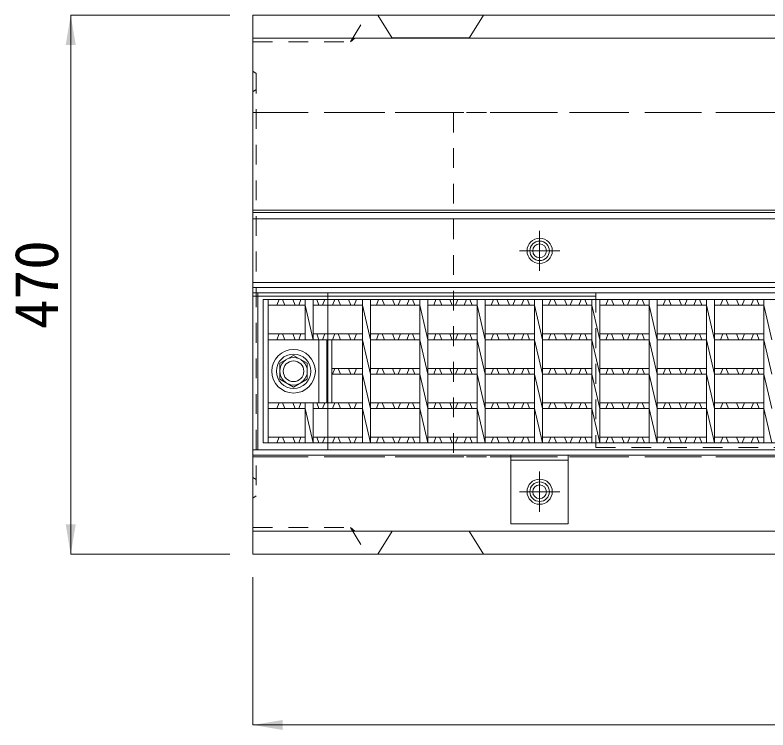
# Model space of a CAD drawing. Units: millimetres at full size; details may follow other scales. Extents: x -1934 to 78146, y -143454 to -112471.
# Drawn here: x 38532 to 39188, y -139663 to -139040 of the extents above; entities that cross this region are included whole.
import ezdxf
from ezdxf.enums import TextEntityAlignment as Align

# ---------------------------------------------------------------- set-up
doc = ezdxf.new("R2010")
doc.units = ezdxf.units.MM
doc.header["$LTSCALE"] = 23
for name, pattern in [('CHAIN', [18.5, 12, -1.5, 3.5, -1.5]), ('USER1', [3, 2, -1]), ('USER2', [1.35, 0.75, -0.6]), ('USER3', [1.35, 0.75, -0.6])]:
    doc.linetypes.add(name, pattern=pattern)
for name, color, linetype, lineweight in [('インサート', 92, 'USER2', 9), ('エンボス', 4, 'Continuous', 5), ('グレーチング', 7, 'Continuous', 9), ('受枠', 3, 'Continuous', 13), ('寸法線', 7, 'Continuous', 13), ('本体', 2, 'Continuous', 13), ('目地', 132, 'USER2', 5)]:
    doc.layers.add(name, color=color, linetype=linetype, lineweight=lineweight)
doc.styles.add('ＭＳ ゴシック', font='')
doc.styles.get('ＭＳ ゴシック').set_extended_font_data('MS Gothic')

# ---------------------------------------------------------------- blocks, each defined once
blk = doc.blocks.new('filled_arrow')
at = {"color": 0, "linetype": 'Continuous', "lineweight": -2}
blk.add_solid([(7.5, 1.25), (0, 0), (7.5, -1.25)], dxfattribs=at)

msp = doc.modelspace()

# ---------------------------------------------------------------- linework, layer by layer
at = {"layer": 'インサート', "linetype": 'CHAIN'}
for p, q in [((38989.49, -139262.5), (38989.49, -139227.5)), ((39006.99, -139245), (38971.99, -139245)), ((38989.49, -139472.5), (38989.49, -139437.5)), ((39006.99, -139455), (38971.99, -139455))]:
    msp.add_line(p, q, dxfattribs=at)
at = {"layer": 'インサート', "linetype": 'Continuous', "lineweight": 13}
msp.add_lwpolyline([(38774.99, -139336.15), (38763, -139343.07), (38763, -139356.92), (38774.99, -139363.85), (38786.99, -139356.92), (38786.99, -139343.07)], close=True, dxfattribs=at)
at = {"layer": 'インサート', "linetype": 'Continuous', "lineweight": 5}
for centre, radius in [((38989.49, -139245), 8.5), ((38989.49, -139245), 6), ((38774.99, -139350), 11.99), ((38989.49, -139455), 8.5), ((38989.49, -139455), 6)]:
    msp.add_circle(centre, radius, dxfattribs=at)
at = {"layer": 'インサート', "linetype": 'Continuous'}
for radius in [19, 9]:
    msp.add_circle((38774.99, -139350), radius, dxfattribs=at)
at = {"layer": 'エンボス'}
for p, q in [((38762.47, -139287.5), (38760.47, -139292.5)), ((38767.47, -139292.5), (38765.47, -139287.5)), ((38774.47, -139287.5), (38776.47, -139292.5)), ((38779.47, -139292.5), (38781.47, -139287.5)), ((38795.14, -139287.5), (38797.14, -139292.5)), ((38800.14, -139292.5), (38802.14, -139287.5)), ((38810.85, -139287.5), (38808.85, -139292.5)), ((38815.85, -139292.5), (38813.85, -139287.5)), ((38822.85, -139287.5), (38824.85, -139292.5)), ((38827.85, -139292.5), (38829.85, -139287.5)), ((38847.15, -139292.5), (38849.15, -139287.5)), ((38852.15, -139287.5), (38854.15, -139292.5)), ((38863.15, -139292.5), (38861.15, -139287.5)), ((38868.15, -139287.5), (38866.15, -139292.5)), ((38873.79, -139292.5), (38875.79, -139287.5)), ((38878.79, -139287.5), (38880.79, -139292.5)), ((38897.15, -139292.5), (38899.15, -139287.5)), ((38902.15, -139287.5), (38904.15, -139292.5)), ((38913.15, -139292.5), (38911.15, -139287.5)), ((38918.15, -139287.5), (38916.15, -139292.5)), ((38923.79, -139292.5), (38925.79, -139287.5)), ((38928.79, -139287.5), (38930.79, -139292.5)), ((38947.15, -139292.5), (38949.15, -139287.5)), ((38952.15, -139287.5), (38954.15, -139292.5)), ((38963.15, -139292.5), (38961.15, -139287.5)), ((38968.15, -139287.5), (38966.15, -139292.5)), ((38973.79, -139292.5), (38975.79, -139287.5)), ((38978.79, -139287.5), (38980.79, -139292.5)), ((38997.15, -139292.5), (38999.15, -139287.5)), ((39002.15, -139287.5), (39004.15, -139292.5)), ((39013.15, -139292.5), (39011.15, -139287.5)), ((39018.15, -139287.5), (39016.15, -139292.5)), ((39023.79, -139292.5), (39025.79, -139287.5)), ((39028.79, -139287.5), (39030.79, -139292.5)), ((39047.15, -139292.5), (39049.15, -139287.5)), ((39052.15, -139287.5), (39054.15, -139292.5)), ((39063.15, -139292.5), (39061.15, -139287.5)), ((39068.15, -139287.5), (39066.15, -139292.5)), ((39073.79, -139292.5), (39075.79, -139287.5)), ((39078.79, -139287.5), (39080.79, -139292.5)), ((39097.15, -139292.5), (39099.15, -139287.5)), ((39102.15, -139287.5), (39104.15, -139292.5)), ((39113.15, -139292.5), (39111.15, -139287.5)), ((39118.15, -139287.5), (39116.15, -139292.5)), ((39123.79, -139292.5), (39125.79, -139287.5)), ((39128.79, -139287.5), (39130.79, -139292.5)), ((39147.15, -139292.5), (39149.15, -139287.5)), ((39152.15, -139287.5), (39154.15, -139292.5)), ((39163.15, -139292.5), (39161.15, -139287.5)), ((39168.15, -139287.5), (39166.15, -139292.5)), ((39173.79, -139292.5), (39175.79, -139287.5)), ((39178.79, -139287.5), (39180.79, -139292.5)), ((38762.47, -139317.5), (38760.47, -139322.5)), ((38767.47, -139322.5), (38765.47, -139317.5)), ((38774.47, -139317.5), (38776.47, -139322.5)), ((38779.47, -139322.5), (38781.47, -139317.5)), ((38795.14, -139317.5), (38797.14, -139322.5)), ((38800.14, -139322.5), (38802.14, -139317.5)), ((38810.85, -139317.5), (38808.85, -139322.5)), ((38815.85, -139322.5), (38813.85, -139317.5)), ((38822.85, -139317.5), (38824.85, -139322.5)), ((38827.85, -139322.5), (38829.85, -139317.5)), ((38847.15, -139322.5), (38849.15, -139317.5)), ((38852.15, -139317.5), (38854.15, -139322.5)), ((38863.15, -139322.5), (38861.15, -139317.5)), ((38868.15, -139317.5), (38866.15, -139322.5)), ((38873.79, -139322.5), (38875.79, -139317.5)), ((38878.79, -139317.5), (38880.79, -139322.5)), ((38897.15, -139322.5), (38899.15, -139317.5)), ((38902.15, -139317.5), (38904.15, -139322.5)), ((38913.15, -139322.5), (38911.15, -139317.5)), ((38918.15, -139317.5), (38916.15, -139322.5)), ((38923.79, -139322.5), (38925.79, -139317.5)), ((38928.79, -139317.5), (38930.79, -139322.5)), ((38947.15, -139322.5), (38949.15, -139317.5)), ((38952.15, -139317.5), (38954.15, -139322.5)), ((38963.15, -139322.5), (38961.15, -139317.5)), ((38968.15, -139317.5), (38966.15, -139322.5)), ((38973.79, -139322.5), (38975.79, -139317.5)), ((38978.79, -139317.5), (38980.79, -139322.5)), ((38997.15, -139322.5), (38999.15, -139317.5)), ((39002.15, -139317.5), (39004.15, -139322.5)), ((39013.15, -139322.5), (39011.15, -139317.5)), ((39018.15, -139317.5), (39016.15, -139322.5)), ((39023.79, -139322.5), (39025.79, -139317.5)), ((39028.79, -139317.5), (39030.79, -139322.5)), ((39047.15, -139322.5), (39049.15, -139317.5)), ((39052.15, -139317.5), (39054.15, -139322.5)), ((39063.15, -139322.5), (39061.15, -139317.5)), ((39068.15, -139317.5), (39066.15, -139322.5)), ((39073.79, -139322.5), (39075.79, -139317.5)), ((39078.79, -139317.5), (39080.79, -139322.5)), ((39097.15, -139322.5), (39099.15, -139317.5)), ((39102.15, -139317.5), (39104.15, -139322.5)), ((39113.15, -139322.5), (39111.15, -139317.5)), ((39118.15, -139317.5), (39116.15, -139322.5)), ((39123.79, -139322.5), (39125.79, -139317.5)), ((39128.79, -139317.5), (39130.79, -139322.5)), ((39147.15, -139322.5), (39149.15, -139317.5)), ((39152.15, -139317.5), (39154.15, -139322.5)), ((39163.15, -139322.5), (39161.15, -139317.5)), ((39168.15, -139317.5), (39166.15, -139322.5)), ((39173.79, -139322.5), (39175.79, -139317.5)), ((39178.79, -139317.5), (39180.79, -139322.5)), ((38810.85, -139347.5), (38808.85, -139352.5)), ((38815.85, -139352.5), (38813.85, -139347.5)), ((38822.85, -139347.5), (38824.85, -139352.5)), ((38827.85, -139352.5), (38829.85, -139347.5)), ((38847.15, -139352.5), (38849.15, -139347.5)), ((38852.15, -139347.5), (38854.15, -139352.5)), ((38863.15, -139352.5), (38861.15, -139347.5)), ((38868.15, -139347.5), (38866.15, -139352.5)), ((38873.79, -139352.5), (38875.79, -139347.5)), ((38878.79, -139347.5), (38880.79, -139352.5)), ((38897.15, -139352.5), (38899.15, -139347.5)), ((38902.15, -139347.5), (38904.15, -139352.5)), ((38913.15, -139352.5), (38911.15, -139347.5)), ((38918.15, -139347.5), (38916.15, -139352.5)), ((38923.79, -139352.5), (38925.79, -139347.5)), ((38928.79, -139347.5), (38930.79, -139352.5)), ((38947.15, -139352.5), (38949.15, -139347.5)), ((38952.15, -139347.5), (38954.15, -139352.5)), ((38963.15, -139352.5), (38961.15, -139347.5)), ((38968.15, -139347.5), (38966.15, -139352.5)), ((38973.79, -139352.5), (38975.79, -139347.5)), ((38978.79, -139347.5), (38980.79, -139352.5)), ((38997.15, -139352.5), (38999.15, -139347.5)), ((39002.15, -139347.5), (39004.15, -139352.5)), ((39013.15, -139352.5), (39011.15, -139347.5)), ((39018.15, -139347.5), (39016.15, -139352.5)), ((39023.79, -139352.5), (39025.79, -139347.5)), ((39028.79, -139347.5), (39030.79, -139352.5)), ((39047.15, -139352.5), (39049.15, -139347.5)), ((39052.15, -139347.5), (39054.15, -139352.5)), ((39063.15, -139352.5), (39061.15, -139347.5)), ((39068.15, -139347.5), (39066.15, -139352.5)), ((39073.79, -139352.5), (39075.79, -139347.5)), ((39078.79, -139347.5), (39080.79, -139352.5)), ((39097.15, -139352.5), (39099.15, -139347.5)), ((39102.15, -139347.5), (39104.15, -139352.5)), ((39113.15, -139352.5), (39111.15, -139347.5)), ((39118.15, -139347.5), (39116.15, -139352.5)), ((39123.79, -139352.5), (39125.79, -139347.5)), ((39128.79, -139347.5), (39130.79, -139352.5)), ((39147.15, -139352.5), (39149.15, -139347.5)), ((39152.15, -139347.5), (39154.15, -139352.5)), ((39163.15, -139352.5), (39161.15, -139347.5)), ((39168.15, -139347.5), (39166.15, -139352.5)), ((39173.79, -139352.5), (39175.79, -139347.5)), ((39178.79, -139347.5), (39180.79, -139352.5)), ((38762.47, -139377.5), (38760.47, -139382.5)), ((38767.47, -139382.5), (38765.47, -139377.5)), ((38774.47, -139377.5), (38776.47, -139382.5)), ((38779.47, -139382.5), (38781.47, -139377.5)), ((38795.14, -139377.5), (38797.14, -139382.5)), ((38800.14, -139382.5), (38802.14, -139377.5)), ((38810.85, -139377.5), (38808.85, -139382.5)), ((38815.85, -139382.5), (38813.85, -139377.5)), ((38822.85, -139377.5), (38824.85, -139382.5)), ((38827.85, -139382.5), (38829.85, -139377.5)), ((38847.15, -139382.5), (38849.15, -139377.5)), ((38852.15, -139377.5), (38854.15, -139382.5)), ((38863.15, -139382.5), (38861.15, -139377.5)), ((38868.15, -139377.5), (38866.15, -139382.5)), ((38873.79, -139382.5), (38875.79, -139377.5)), ((38878.79, -139377.5), (38880.79, -139382.5)), ((38897.15, -139382.5), (38899.15, -139377.5)), ((38902.15, -139377.5), (38904.15, -139382.5)), ((38913.15, -139382.5), (38911.15, -139377.5)), ((38918.15, -139377.5), (38916.15, -139382.5)), ((38923.79, -139382.5), (38925.79, -139377.5)), ((38928.79, -139377.5), (38930.79, -139382.5)), ((38947.15, -139382.5), (38949.15, -139377.5)), ((38952.15, -139377.5), (38954.15, -139382.5)), ((38963.15, -139382.5), (38961.15, -139377.5)), ((38968.15, -139377.5), (38966.15, -139382.5)), ((38973.79, -139382.5), (38975.79, -139377.5)), ((38978.79, -139377.5), (38980.79, -139382.5)), ((38997.15, -139382.5), (38999.15, -139377.5)), ((39002.15, -139377.5), (39004.15, -139382.5)), ((39013.15, -139382.5), (39011.15, -139377.5)), ((39018.15, -139377.5), (39016.15, -139382.5)), ((39023.79, -139382.5), (39025.79, -139377.5)), ((39028.79, -139377.5), (39030.79, -139382.5)), ((39047.15, -139382.5), (39049.15, -139377.5)), ((39052.15, -139377.5), (39054.15, -139382.5)), ((39063.15, -139382.5), (39061.15, -139377.5)), ((39068.15, -139377.5), (39066.15, -139382.5)), ((39073.79, -139382.5), (39075.79, -139377.5)), ((39078.79, -139377.5), (39080.79, -139382.5)), ((39097.15, -139382.5), (39099.15, -139377.5)), ((39102.15, -139377.5), (39104.15, -139382.5)), ((39113.15, -139382.5), (39111.15, -139377.5)), ((39118.15, -139377.5), (39116.15, -139382.5)), ((39123.79, -139382.5), (39125.79, -139377.5)), ((39128.79, -139377.5), (39130.79, -139382.5)), ((39147.15, -139382.5), (39149.15, -139377.5)), ((39152.15, -139377.5), (39154.15, -139382.5)), ((39163.15, -139382.5), (39161.15, -139377.5)), ((39168.15, -139377.5), (39166.15, -139382.5)), ((39173.79, -139382.5), (39175.79, -139377.5)), ((39178.79, -139377.5), (39180.79, -139382.5)), ((38762.47, -139407.5), (38760.47, -139412.5)), ((38767.47, -139412.5), (38765.47, -139407.5)), ((38774.47, -139407.5), (38776.47, -139412.5)), ((38779.47, -139412.5), (38781.47, -139407.5)), ((38795.14, -139407.5), (38797.14, -139412.5)), ((38800.14, -139412.5), (38802.14, -139407.5)), ((38810.85, -139407.5), (38808.85, -139412.5)), ((38815.85, -139412.5), (38813.85, -139407.5)), ((38822.85, -139407.5), (38824.85, -139412.5)), ((38827.85, -139412.5), (38829.85, -139407.5)), ((38847.15, -139412.5), (38849.15, -139407.5)), ((38852.15, -139407.5), (38854.15, -139412.5)), ((38863.15, -139412.5), (38861.15, -139407.5)), ((38868.15, -139407.5), (38866.15, -139412.5)), ((38873.79, -139412.5), (38875.79, -139407.5)), ((38878.79, -139407.5), (38880.79, -139412.5)), ((38897.15, -139412.5), (38899.15, -139407.5)), ((38902.15, -139407.5), (38904.15, -139412.5)), ((38913.15, -139412.5), (38911.15, -139407.5)), ((38918.15, -139407.5), (38916.15, -139412.5)), ((38923.79, -139412.5), (38925.79, -139407.5)), ((38928.79, -139407.5), (38930.79, -139412.5)), ((38947.15, -139412.5), (38949.15, -139407.5)), ((38952.15, -139407.5), (38954.15, -139412.5)), ((38963.15, -139412.5), (38961.15, -139407.5)), ((38968.15, -139407.5), (38966.15, -139412.5)), ((38973.79, -139412.5), (38975.79, -139407.5)), ((38978.79, -139407.5), (38980.79, -139412.5)), ((38997.15, -139412.5), (38999.15, -139407.5)), ((39002.15, -139407.5), (39004.15, -139412.5)), ((39013.15, -139412.5), (39011.15, -139407.5)), ((39018.15, -139407.5), (39016.15, -139412.5)), ((39023.79, -139412.5), (39025.79, -139407.5)), ((39028.79, -139407.5), (39030.79, -139412.5)), ((39047.15, -139412.5), (39049.15, -139407.5)), ((39052.15, -139407.5), (39054.15, -139412.5)), ((39063.15, -139412.5), (39061.15, -139407.5)), ((39068.15, -139407.5), (39066.15, -139412.5)), ((39073.79, -139412.5), (39075.79, -139407.5)), ((39078.79, -139407.5), (39080.79, -139412.5)), ((39097.15, -139412.5), (39099.15, -139407.5)), ((39102.15, -139407.5), (39104.15, -139412.5)), ((39113.15, -139412.5), (39111.15, -139407.5)), ((39118.15, -139407.5), (39116.15, -139412.5)), ((39123.79, -139412.5), (39125.79, -139407.5)), ((39128.79, -139407.5), (39130.79, -139412.5)), ((39147.15, -139412.5), (39149.15, -139407.5)), ((39152.15, -139407.5), (39154.15, -139412.5)), ((39163.15, -139412.5), (39161.15, -139407.5)), ((39168.15, -139407.5), (39166.15, -139412.5)), ((39173.79, -139412.5), (39175.79, -139407.5)), ((39178.79, -139407.5), (39180.79, -139412.5))]:
    msp.add_line(p, q, dxfattribs=at)
at = {"layer": 'グレーチング'}
for p, q in [((38748.49, -139412.5), (38748.49, -139287.5)), ((39728.49, -139287.5), (38748.49, -139287.5)), ((38752.99, -139412.5), (38752.99, -139287.5)), ((38784.99, -139287.5), (38784.99, -139322.5)), ((38791.99, -139287.5), (38791.99, -139322.5)), ((38834.99, -139287.5), (38834.99, -139412.5)), ((38841.99, -139287.5), (38841.99, -139412.5)), ((38884.99, -139287.5), (38884.99, -139412.5)), ((38891.99, -139287.5), (38891.99, -139412.5)), ((38934.99, -139287.5), (38934.99, -139412.5)), ((38941.99, -139287.5), (38941.99, -139412.5)), ((38984.99, -139287.5), (38984.99, -139412.5)), ((38991.99, -139287.5), (38991.99, -139412.5)), ((39034.99, -139287.5), (39034.99, -139412.5)), ((39041.99, -139287.5), (39041.99, -139412.5)), ((39084.99, -139287.5), (39084.99, -139412.5)), ((39091.99, -139287.5), (39091.99, -139412.5)), ((39134.99, -139287.5), (39134.99, -139412.5)), ((39141.99, -139287.5), (39141.99, -139412.5)), ((39184.99, -139287.5), (39184.99, -139412.5)), ((38752.99, -139292.5), (38784.99, -139292.5)), ((38784.99, -139292.5), (38791.99, -139322.5)), ((38834.99, -139292.5), (38791.99, -139292.5)), ((38834.99, -139292.5), (38841.99, -139322.5)), ((38884.99, -139292.5), (38841.99, -139292.5)), ((38884.99, -139292.5), (38891.99, -139322.5)), ((38934.99, -139292.5), (38891.99, -139292.5)), ((38934.99, -139292.5), (38941.99, -139322.5)), ((38984.99, -139292.5), (38941.99, -139292.5)), ((38984.99, -139292.5), (38991.99, -139322.5)), ((39034.99, -139292.5), (38991.99, -139292.5)), ((39034.99, -139292.5), (39041.99, -139322.5)), ((39084.99, -139292.5), (39041.99, -139292.5)), ((39084.99, -139292.5), (39091.99, -139322.5)), ((39134.99, -139292.5), (39091.99, -139292.5)), ((39134.99, -139292.5), (39141.99, -139322.5)), ((39184.99, -139292.5), (39141.99, -139292.5)), ((39184.99, -139292.5), (39191.99, -139322.5)), ((38752.99, -139317.5), (38784.99, -139317.5)), ((38834.99, -139317.5), (38791.99, -139317.5)), ((38884.99, -139317.5), (38841.99, -139317.5)), ((38934.99, -139317.5), (38891.99, -139317.5)), ((38984.99, -139317.5), (38941.99, -139317.5)), ((39034.99, -139317.5), (38991.99, -139317.5)), ((39084.99, -139317.5), (39041.99, -139317.5)), ((39134.99, -139317.5), (39091.99, -139317.5)), ((39184.99, -139317.5), (39141.99, -139317.5)), ((38752.99, -139322.5), (38834.99, -139322.5)), ((38796.99, -139322.5), (38796.99, -139377.5)), ((38803.99, -139322.5), (38803.99, -139377.5)), ((38808.49, -139322.5), (38808.49, -139377.5)), ((38834.99, -139322.5), (38841.99, -139352.5)), ((38884.99, -139322.5), (38841.99, -139322.5)), ((38884.99, -139322.5), (38891.99, -139352.5)), ((38934.99, -139322.5), (38891.99, -139322.5)), ((38934.99, -139322.5), (38941.99, -139352.5)), ((38984.99, -139322.5), (38941.99, -139322.5)), ((38984.99, -139322.5), (38991.99, -139352.5)), ((39034.99, -139322.5), (38991.99, -139322.5)), ((39034.99, -139322.5), (39041.99, -139352.5)), ((39084.99, -139322.5), (39041.99, -139322.5)), ((39084.99, -139322.5), (39091.99, -139352.5)), ((39134.99, -139322.5), (39091.99, -139322.5)), ((39134.99, -139322.5), (39141.99, -139352.5)), ((39184.99, -139322.5), (39141.99, -139322.5)), ((39184.99, -139322.5), (39191.99, -139352.5)), ((38834.99, -139347.5), (38808.49, -139347.5)), ((38834.99, -139352.5), (38808.49, -139352.5)), ((38834.99, -139352.5), (38841.99, -139382.5)), ((38884.99, -139347.5), (38841.99, -139347.5)), ((38884.99, -139352.5), (38841.99, -139352.5)), ((38884.99, -139352.5), (38891.99, -139382.5)), ((38934.99, -139347.5), (38891.99, -139347.5)), ((38934.99, -139352.5), (38891.99, -139352.5)), ((38934.99, -139352.5), (38941.99, -139382.5)), ((38984.99, -139347.5), (38941.99, -139347.5)), ((38984.99, -139352.5), (38941.99, -139352.5)), ((38984.99, -139352.5), (38991.99, -139382.5)), ((39034.99, -139347.5), (38991.99, -139347.5)), ((39034.99, -139352.5), (38991.99, -139352.5)), ((39034.99, -139352.5), (39041.99, -139382.5)), ((39084.99, -139347.5), (39041.99, -139347.5)), ((39084.99, -139352.5), (39041.99, -139352.5)), ((39084.99, -139352.5), (39091.99, -139382.5)), ((39134.99, -139347.5), (39091.99, -139347.5)), ((39134.99, -139352.5), (39091.99, -139352.5)), ((39134.99, -139352.5), (39141.99, -139382.5)), ((39184.99, -139347.5), (39141.99, -139347.5)), ((39184.99, -139352.5), (39141.99, -139352.5)), ((39184.99, -139352.5), (39191.99, -139382.5)), ((38752.99, -139377.5), (38834.99, -139377.5)), ((38784.99, -139377.5), (38784.99, -139412.5)), ((38791.99, -139377.5), (38791.99, -139412.5)), ((38884.99, -139377.5), (38841.99, -139377.5)), ((38934.99, -139377.5), (38891.99, -139377.5)), ((38984.99, -139377.5), (38941.99, -139377.5)), ((39034.99, -139377.5), (38991.99, -139377.5)), ((39084.99, -139377.5), (39041.99, -139377.5)), ((39134.99, -139377.5), (39091.99, -139377.5)), ((39184.99, -139377.5), (39141.99, -139377.5)), ((38752.99, -139382.5), (38784.99, -139382.5)), ((38784.99, -139382.5), (38791.99, -139412.5)), ((38834.99, -139382.5), (38791.99, -139382.5)), ((38834.99, -139382.5), (38841.99, -139412.5)), ((38884.99, -139382.5), (38841.99, -139382.5)), ((38884.99, -139382.5), (38891.99, -139412.5)), ((38934.99, -139382.5), (38891.99, -139382.5)), ((38934.99, -139382.5), (38941.99, -139412.5)), ((38984.99, -139382.5), (38941.99, -139382.5)), ((38984.99, -139382.5), (38991.99, -139412.5)), ((39034.99, -139382.5), (38991.99, -139382.5)), ((39034.99, -139382.5), (39041.99, -139412.5)), ((39084.99, -139382.5), (39041.99, -139382.5)), ((39084.99, -139382.5), (39091.99, -139412.5)), ((39134.99, -139382.5), (39091.99, -139382.5)), ((39134.99, -139382.5), (39141.99, -139412.5)), ((39184.99, -139382.5), (39141.99, -139382.5)), ((39184.99, -139382.5), (39191.99, -139412.5)), ((39728.49, -139412.5), (38748.49, -139412.5)), ((38752.99, -139407.5), (38784.99, -139407.5)), ((38834.99, -139407.5), (38791.99, -139407.5)), ((38884.99, -139407.5), (38841.99, -139407.5)), ((38934.99, -139407.5), (38891.99, -139407.5)), ((38984.99, -139407.5), (38941.99, -139407.5)), ((39034.99, -139407.5), (38991.99, -139407.5)), ((39084.99, -139407.5), (39041.99, -139407.5)), ((39134.99, -139407.5), (39091.99, -139407.5)), ((39184.99, -139407.5), (39141.99, -139407.5))]:
    msp.add_line(p, q, dxfattribs=at)
at = {"layer": '受枠'}
for p, q in [((38739.49, -139217), (38739.49, -139277)), ((39737.49, -139217), (38739.49, -139217)), ((39737.49, -139272.5), (38739.49, -139272.5)), ((38739.49, -139277), (38739.49, -139423)), ((39737.49, -139277), (38739.49, -139277)), ((38739.49, -139281.5), (39737.49, -139281.5)), ((38743.99, -139281.5), (38743.99, -139418.5)), ((38804.99, -139281.5), (38804.99, -139418.5)), ((38739.49, -139418.5), (39737.49, -139418.5)), ((38739.49, -139423), (39737.49, -139423)), ((38964.49, -139483), (38964.49, -139423)), ((39014.49, -139483), (39014.49, -139423)), ((39014.49, -139427.5), (38964.49, -139427.5)), ((39014.49, -139483), (38964.49, -139483))]:
    msp.add_line(p, q, dxfattribs=at)
for centre, radius in [((38989.49, -139245), 11), ((38774.99, -139350), 15), ((38989.49, -139455), 11)]:
    msp.add_circle(centre, radius, dxfattribs=at)
at = {"layer": '寸法線', "lineweight": 9}
for p, q in [((38580.77, -139039.5), (38580.77, -139509.5)), ((38719.49, -139039.5), (38580.77, -139039.5)), ((38719.49, -139509.5), (38580.77, -139509.5)), ((38739.49, -139529.5), (38739.49, -139658.33)), ((38739.49, -139658.33), (39737.49, -139658.33))]:
    msp.add_line(p, q, dxfattribs=at)
at = {"layer": '本体'}
for p, q in [((38739.49, -139039.5), (38739.49, -139509.5)), ((38739.49, -139039.5), (39737.49, -139039.5)), ((38739.49, -139059.5), (38739.49, -139489.5)), ((38739.49, -139059.5), (39737.49, -139059.5)), ((38860.99, -139059.49), (38927.99, -139059.49)), ((38739.49, -139489.5), (39737.49, -139489.5)), ((38860.99, -139489.5), (38927.99, -139489.5)), ((38739.49, -139509.5), (39737.49, -139509.5))]:
    msp.add_line(p, q, dxfattribs=at)
at = {"layer": '本体', "linetype": 'USER2', "lineweight": 9}
for p, q in [((38824.49, -139062.7), (38838.99, -139039.5)), ((38739.49, -139062.7), (38824.49, -139062.7)), ((38739.49, -139062.7), (38824.49, -139062.7)), ((38824.49, -139062.7), (38828.49, -139059.5)), ((39038.49, -139281.5), (39038.49, -139416.5)), ((39038.49, -139416.5), (39438.49, -139416.5)), ((38739.49, -139486.3), (38824.49, -139486.3)), ((38739.49, -139486.3), (38824.49, -139486.3)), ((38824.49, -139486.3), (38838.99, -139509.5)), ((38824.49, -139486.3), (38828.49, -139489.5))]:
    msp.add_line(p, q, dxfattribs=at)
at = {"layer": '本体', "lineweight": 9}
for p, q in [((38848.49, -139039.5), (38860.99, -139059.5)), ((38940.49, -139039.5), (38927.99, -139059.5)), ((38739.49, -139209.5), (39737.49, -139209.5)), ((38739.49, -139284.5), (39038.49, -139284.5)), ((38848.49, -139509.5), (38860.99, -139489.5)), ((38940.49, -139509.5), (38927.99, -139489.5))]:
    msp.add_line(p, q, dxfattribs=at)
at = {"layer": '本体', "linetype": 'USER3', "lineweight": 9}
for p, q in [((38739.49, -139124.5), (39737.49, -139124.5)), ((38914.49, -139124.5), (38914.49, -139424.49)), ((38739.49, -139424.49), (39737.49, -139424.49))]:
    msp.add_line(p, q, dxfattribs=at)
at = {"layer": '本体', "linetype": 'USER1', "lineweight": 9}
for p, q in [((38739.49, -139124.5), (39737.49, -139124.5)), ((38739.49, -139424.5), (39737.49, -139424.5))]:
    msp.add_line(p, q, dxfattribs=at)
at = {"layer": '本体', "lineweight": 5}
for p, q in [((38739.49, -139211.5), (39737.49, -139211.5)), ((38739.49, -139281.5), (39737.49, -139281.5))]:
    msp.add_line(p, q, dxfattribs=at)
at = {"layer": '目地'}
for p, q in [((38739.49, -139088.5), (38742.49, -139090.5)), ((38742.49, -139090.5), (38742.49, -139458.5)), ((38742.49, -139104.5), (38739.49, -139106.5)), ((38742.49, -139444.5), (38739.49, -139442.5)), ((38739.49, -139460.5), (38742.49, -139458.5))]:
    msp.add_line(p, q, dxfattribs=at)

# ---------------------------------------------------------------- block references
at = {"layer": '寸法線', "lineweight": 9, "xscale": 3.47, "yscale": 3.47}
for p, rotation in [((38580.77, -139039.5), 270), ((38580.77, -139509.5), 90)]:
    msp.add_blockref('filled_arrow', p, dxfattribs=dict(at, rotation=rotation))
msp.add_blockref('filled_arrow', (38739.49, -139658.33), dxfattribs=at)

# ---------------------------------------------------------------- texts
at = {"layer": '寸法線', "style": 'ＭＳ ゴシック'}
msp.add_text('470', height=37.98, rotation=90, dxfattribs=at).set_placement((38550.77, -139274.5), align=Align.MIDDLE_CENTER)

doc.saveas('drawing.dxf')
